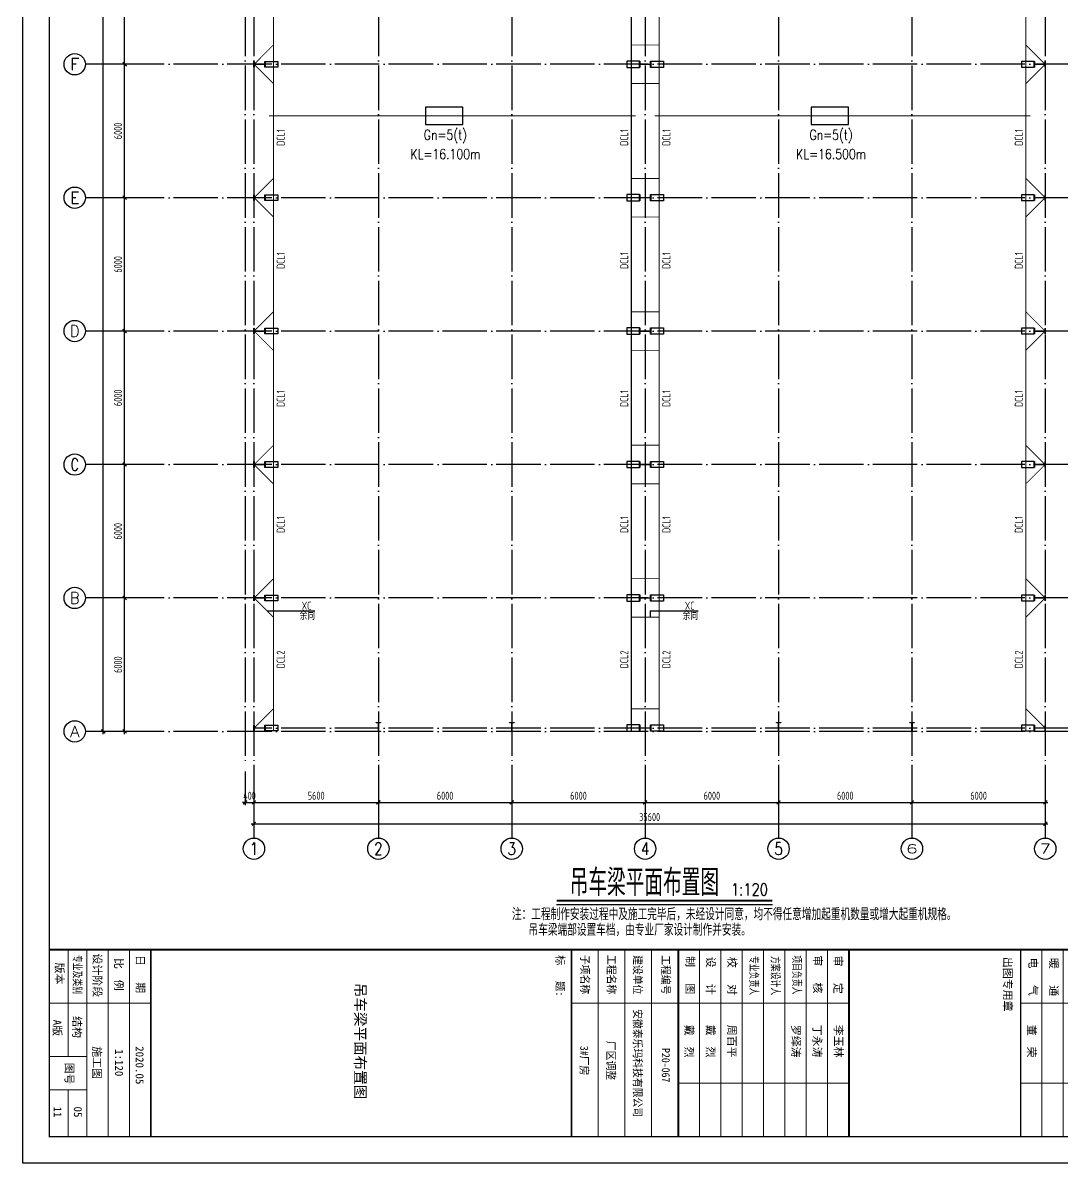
# Model space of a CAD drawing. Extents: x -1389621 to 57380, y -92505 to 283644.
# Drawn here: x -310133 to -263375, y 57648 to 108930 of the extents above; entities that cross this region are included whole.
import ezdxf
from ezdxf.enums import TextEntityAlignment as Align

# ---------------------------------------------------------------- set-up
doc = ezdxf.new("R2010")
doc.units = 0
doc.header["$LTSCALE"] = 100
doc.header["$MEASUREMENT"] = 0
for name, pattern in [('ACAD_ISO10W100', [18.5, 12, -3, 0.5, -3]), ('DOTE', [2.42, 2, -0.2, 0.02, -0.2]), ('SOLID', [0])]:
    doc.linetypes.add(name, pattern=pattern)
doc.layers.get('0').update_dxf_attribs({"linetype": 'CONTINUOUS'})
doc.layers.get('Defpoints').update_dxf_attribs({"linetype": 'CONTINUOUS'})
for name, color, linetype in [('10', 7, 'CONTINUOUS'), ('5图框', 7, 'CONTINUOUS'), ('AXIS', 3, 'CONTINUOUS'), ('AXIS_TEXT', 7, 'CONTINUOUS'), ('BORDER', 7, 'CONTINUOUS'), ('BZ_标准图框', 7, 'CONTINUOUS'), ('DIM', 3, 'CONTINUOUS'), ('DIM_SYMB', 3, 'CONTINUOUS'), ('DOTE', 1, 'DOTE'), ('TC', 151, 'CONTINUOUS'), ('TEXT', 7, 'CONTINUOUS'), ('柱子', 3, 'CONTINUOUS'), ('柱牛腿', 6, 'CONTINUOUS'), ('钢梁', 6, 'CONTINUOUS')]:
    doc.layers.add(name, color=color, linetype=linetype)
doc.layers.add('PUB_TEXT', color=7, linetype='CONTINUOUS', lineweight=15)
doc.layers.add('数字', color=3, linetype='CONTINUOUS', lineweight=20)
doc.styles.add('-宋体', font='SimSun.ttf')
doc.styles.add('_HZTXT', font='txt.shx', dxfattribs={"width": 0.7, "bigfont": 'HZTXT.shx'})
doc.styles.add('_TCH_AXIS', font='COMPLEX', dxfattribs={"bigfont": 'GBCBIG'})
doc.styles.add('COMPLEX', font='COMPLEX')
doc.styles.add('ht', font='simhei.ttf', dxfattribs={"width": 0.8})
doc.styles.add('hztxt', font='txt', dxfattribs={"width": 0.7, "height": 10, "bigfont": 'hztxt.shx'})
doc.styles.add('TSSD_Dimension', font='tssdeng.shx', dxfattribs={"width": 0.7, "bigfont": 'hztxt.shx'})
doc.styles.add('TSSD_REIN', font='Tssdeng.shx', dxfattribs={"width": 0.7, "bigfont": 'hztxt.shx'})
doc.dimstyles.new('TSSD_100_100', dxfattribs={"dimtxt": 300, "dimasz": 100, "dimexe": 100, "dimexo": 250, "dimgap": 100, "dimtad": 1, "dimdec": 0, "dimzin": 0, "dimdsep": 46, "dimtxsty": 'TSSD_Dimension', "dimblk": 'ARCHTICK', "dimblk1": 'ARCHTICK', "dimblk2": 'ARCHTICK', "dimcen": 0, "dimdle": 100, "dimclrt": 7, "dimadec": 0, "dimazin": 0, "dimtfac": 1, "dimtdec": 0, "dimtix": 1, "dimtmove": 2, "dimatfit": 3, "dimfxl": 0, "dimtolj": 1, "dimtzin": 0, "dimarcsym": 0})

# ---------------------------------------------------------------- blocks, each defined once
blk = doc.blocks.new('_ArchTick')
at = {"color": 0, "linetype": 'ByBlock'}
blk.add_lwpolyline([(-0.71, -0.71, 0.5, 0.5, 0), (0.71, 0.71, 0.5, 0.5, 0)], format="xyseb", dxfattribs=at)
blk = doc.blocks.new('*D394')
at = {"layer": 'Defpoints', "color": 0, "ltscale": 100}
for p in [(-305551, 83067), (-304057, 83067), (-304057, 77067)]:
    blk.add_point(p, dxfattribs=at)
at = {"layer": 'DIM', "color": 0, "lineweight": -2, "ltscale": 100}
for p, q in [((-305551, 76947), (-305551, 83187)), ((-304357, 83067), (-305671, 83067)), ((-304357, 77067), (-305671, 77067))]:
    blk.add_line(p, q, dxfattribs=at)
at = {"layer": 'DIM', "color": 0, "lineweight": -2, "ltscale": 100, "xscale": 120, "yscale": 120, "zscale": 120}
for p, rotation in [((-305551, 83067), 90), ((-305551, 77067), 270)]:
    blk.add_blockref('_ArchTick', p, dxfattribs=dict(at, rotation=rotation))
at = {"layer": 'DIM', "color": 7, "ltscale": 100, "insert": (-305851, 80067), "char_height": 360, "attachment_point": 5, "rotation": 90, "style": 'TSSD_Dimension'}
blk.add_mtext('\\A1;6000', dxfattribs=at)
blk = doc.blocks.new('*D395')
at = {"layer": 'Defpoints', "color": 0, "ltscale": 100}
for p in [(-305551, 89067), (-304057, 89067), (-304057, 83067)]:
    blk.add_point(p, dxfattribs=at)
at = {"layer": 'DIM', "color": 0, "lineweight": -2, "ltscale": 100}
for p, q in [((-304357, 89067), (-305671, 89067)), ((-305551, 82947), (-305551, 89187)), ((-304357, 83067), (-305671, 83067))]:
    blk.add_line(p, q, dxfattribs=at)
at = {"layer": 'DIM', "color": 0, "lineweight": -2, "ltscale": 100, "xscale": 120, "yscale": 120, "zscale": 120}
for p, rotation in [((-305551, 89067), 90), ((-305551, 83067), 270)]:
    blk.add_blockref('_ArchTick', p, dxfattribs=dict(at, rotation=rotation))
at = {"layer": 'DIM', "color": 7, "ltscale": 100, "insert": (-305851, 86067), "char_height": 360, "attachment_point": 5, "rotation": 90, "style": 'TSSD_Dimension'}
blk.add_mtext('\\A1;6000', dxfattribs=at)
blk = doc.blocks.new('*D396')
at = {"layer": 'Defpoints', "color": 0, "ltscale": 100}
for p in [(-305551, 95067), (-304057, 95067), (-304057, 89067)]:
    blk.add_point(p, dxfattribs=at)
at = {"layer": 'DIM', "color": 0, "lineweight": -2, "ltscale": 100}
for p, q in [((-304357, 95067), (-305671, 95067)), ((-305551, 88947), (-305551, 95187)), ((-304357, 89067), (-305671, 89067))]:
    blk.add_line(p, q, dxfattribs=at)
at = {"layer": 'DIM', "color": 0, "lineweight": -2, "ltscale": 100, "xscale": 120, "yscale": 120, "zscale": 120}
for p, rotation in [((-305551, 95067), 90), ((-305551, 89067), 270)]:
    blk.add_blockref('_ArchTick', p, dxfattribs=dict(at, rotation=rotation))
at = {"layer": 'DIM', "color": 7, "ltscale": 100, "insert": (-305851, 92067), "char_height": 360, "attachment_point": 5, "rotation": 90, "style": 'TSSD_Dimension'}
blk.add_mtext('\\A1;6000', dxfattribs=at)
blk = doc.blocks.new('*D397')
at = {"layer": 'Defpoints', "color": 0, "ltscale": 100}
for p in [(-305551, 101067), (-304057, 101067), (-304057, 95067)]:
    blk.add_point(p, dxfattribs=at)
at = {"layer": 'DIM', "color": 0, "lineweight": -2, "ltscale": 100}
for p, q in [((-304357, 101067), (-305671, 101067)), ((-305551, 94947), (-305551, 101187)), ((-304357, 95067), (-305671, 95067))]:
    blk.add_line(p, q, dxfattribs=at)
at = {"layer": 'DIM', "color": 0, "lineweight": -2, "ltscale": 100, "xscale": 120, "yscale": 120, "zscale": 120}
for p, rotation in [((-305551, 101067), 90), ((-305551, 95067), 270)]:
    blk.add_blockref('_ArchTick', p, dxfattribs=dict(at, rotation=rotation))
at = {"layer": 'DIM', "color": 7, "ltscale": 100, "insert": (-305851, 98067), "char_height": 360, "attachment_point": 5, "rotation": 90, "style": 'TSSD_Dimension'}
blk.add_mtext('\\A1;6000', dxfattribs=at)
blk = doc.blocks.new('*D398')
at = {"layer": 'Defpoints', "color": 0, "ltscale": 100}
for p in [(-305551, 107067), (-304057, 107067), (-304057, 101067)]:
    blk.add_point(p, dxfattribs=at)
at = {"layer": 'DIM', "color": 0, "lineweight": -2, "ltscale": 100}
for p, q in [((-305551, 100947), (-305551, 107187)), ((-304357, 107067), (-305671, 107067)), ((-304357, 101067), (-305671, 101067))]:
    blk.add_line(p, q, dxfattribs=at)
at = {"layer": 'DIM', "color": 0, "lineweight": -2, "ltscale": 100, "xscale": 120, "yscale": 120, "zscale": 120}
for p, rotation in [((-305551, 107067), 90), ((-305551, 101067), 270)]:
    blk.add_blockref('_ArchTick', p, dxfattribs=dict(at, rotation=rotation))
at = {"layer": 'DIM', "color": 7, "ltscale": 100, "insert": (-305851, 104067), "char_height": 360, "attachment_point": 5, "rotation": 90, "style": 'TSSD_Dimension'}
blk.add_mtext('\\A1;6000', dxfattribs=at)
blk = doc.blocks.new('*D399')
at = {"layer": 'Defpoints', "color": 0, "ltscale": 100}
for p in [(-305551, 113067), (-304057, 113067), (-304057, 107067)]:
    blk.add_point(p, dxfattribs=at)
at = {"layer": 'DIM', "color": 0, "lineweight": -2, "ltscale": 100}
for p, q in [((-304357, 113067), (-305671, 113067)), ((-305551, 106947), (-305551, 113187)), ((-304357, 107067), (-305671, 107067))]:
    blk.add_line(p, q, dxfattribs=at)
at = {"layer": 'DIM', "color": 0, "lineweight": -2, "ltscale": 100, "xscale": 120, "yscale": 120, "zscale": 120}
for p, rotation in [((-305551, 113067), 90), ((-305551, 107067), 270)]:
    blk.add_blockref('_ArchTick', p, dxfattribs=dict(at, rotation=rotation))
at = {"layer": 'DIM', "color": 7, "ltscale": 100, "insert": (-305851, 110067), "char_height": 360, "attachment_point": 5, "rotation": 90, "style": 'TSSD_Dimension'}
blk.add_mtext('\\A1;6000', dxfattribs=at)
blk = doc.blocks.new('*D406')
at = {"layer": 'Defpoints', "color": 0, "ltscale": 100}
for p in [(-306511, 149067), (-303817, 149067), (-303817, 77067)]:
    blk.add_point(p, dxfattribs=at)
at = {"layer": 'DIM', "color": 0, "lineweight": -2, "ltscale": 100}
for p, q in [((-304117, 149067), (-306631, 149067)), ((-306511, 76947), (-306511, 149187)), ((-304117, 77067), (-306631, 77067))]:
    blk.add_line(p, q, dxfattribs=at)
at = {"layer": 'DIM', "color": 0, "lineweight": -2, "ltscale": 100, "xscale": 120, "yscale": 120, "zscale": 120}
for p, rotation in [((-306511, 149067), 90), ((-306511, 77067), 270)]:
    blk.add_blockref('_ArchTick', p, dxfattribs=dict(at, rotation=rotation))
at = {"layer": 'DIM', "color": 7, "ltscale": 100, "insert": (-306811, 113067), "char_height": 360, "attachment_point": 5, "rotation": 90, "style": 'TSSD_Dimension'}
blk.add_mtext('\\A1;72000', dxfattribs=at)
blk = doc.blocks.new('*D420')
at = {"layer": 'Defpoints', "color": 0, "ltscale": 100}
for p in [(-300135, 75567), (-299735, 75567), (-299735, 73873)]:
    blk.add_point(p, dxfattribs=at)
at = {"layer": 'DIM', "color": 0, "lineweight": -2, "ltscale": 100}
for p, q in [((-300135, 75267), (-300135, 73753)), ((-299735, 75267), (-299735, 73753)), ((-300135, 73873), (-300255, 73873)), ((-300135, 73873), (-299735, 73873)), ((-299735, 73873), (-299615, 73873))]:
    blk.add_line(p, q, dxfattribs=at)
at = {"layer": 'DIM', "color": 0, "lineweight": -2, "ltscale": 100, "xscale": 120, "yscale": 120, "zscale": 120}
blk.add_blockref('_ArchTick', (-300135, 73873), dxfattribs=at)
at = {"layer": 'DIM', "color": 0, "lineweight": -2, "ltscale": 100, "xscale": 120, "yscale": 120, "zscale": 120, "rotation": 180}
blk.add_blockref('_ArchTick', (-299735, 73873), dxfattribs=at)
at = {"layer": 'DIM', "color": 7, "ltscale": 100, "insert": (-299935, 74173), "char_height": 360, "attachment_point": 5, "style": 'TSSD_Dimension'}
blk.add_mtext('\\A1;400', dxfattribs=at)
blk = doc.blocks.new('*D421')
at = {"layer": 'Defpoints', "color": 0, "ltscale": 100}
for p in [(-299735, 75567), (-294135, 75567), (-294135, 73873)]:
    blk.add_point(p, dxfattribs=at)
at = {"layer": 'DIM', "color": 0, "lineweight": -2, "ltscale": 100}
for p, q in [((-299735, 75267), (-299735, 73753)), ((-294135, 75267), (-294135, 73753)), ((-299855, 73873), (-294015, 73873))]:
    blk.add_line(p, q, dxfattribs=at)
at = {"layer": 'DIM', "color": 0, "lineweight": -2, "ltscale": 100, "xscale": 120, "yscale": 120, "zscale": 120, "rotation": 180}
blk.add_blockref('_ArchTick', (-299735, 73873), dxfattribs=at)
at = {"layer": 'DIM', "color": 0, "lineweight": -2, "ltscale": 100, "xscale": 120, "yscale": 120, "zscale": 120}
blk.add_blockref('_ArchTick', (-294135, 73873), dxfattribs=at)
at = {"layer": 'DIM', "color": 7, "ltscale": 100, "insert": (-296935, 74173), "char_height": 360, "attachment_point": 5, "style": 'TSSD_Dimension'}
blk.add_mtext('\\A1;5600', dxfattribs=at)
blk = doc.blocks.new('*D422')
at = {"layer": 'Defpoints', "color": 0, "ltscale": 100}
for p in [(-294135, 75567), (-288135, 75567), (-288135, 73873)]:
    blk.add_point(p, dxfattribs=at)
at = {"layer": 'DIM', "color": 0, "lineweight": -2, "ltscale": 100}
for p, q in [((-294135, 75267), (-294135, 73753)), ((-288135, 75267), (-288135, 73753)), ((-294255, 73873), (-288015, 73873))]:
    blk.add_line(p, q, dxfattribs=at)
at = {"layer": 'DIM', "color": 0, "lineweight": -2, "ltscale": 100, "xscale": 120, "yscale": 120, "zscale": 120, "rotation": 180}
blk.add_blockref('_ArchTick', (-294135, 73873), dxfattribs=at)
at = {"layer": 'DIM', "color": 0, "lineweight": -2, "ltscale": 100, "xscale": 120, "yscale": 120, "zscale": 120}
blk.add_blockref('_ArchTick', (-288135, 73873), dxfattribs=at)
at = {"layer": 'DIM', "color": 7, "ltscale": 100, "insert": (-291135, 74173), "char_height": 360, "attachment_point": 5, "style": 'TSSD_Dimension'}
blk.add_mtext('\\A1;6000', dxfattribs=at)
blk = doc.blocks.new('*D423')
at = {"layer": 'Defpoints', "color": 0, "ltscale": 100}
for p in [(-288135, 75567), (-282135, 75567), (-282135, 73873)]:
    blk.add_point(p, dxfattribs=at)
at = {"layer": 'DIM', "color": 0, "lineweight": -2, "ltscale": 100}
for p, q in [((-288135, 75267), (-288135, 73753)), ((-282135, 75267), (-282135, 73753)), ((-288255, 73873), (-282015, 73873))]:
    blk.add_line(p, q, dxfattribs=at)
at = {"layer": 'DIM', "color": 0, "lineweight": -2, "ltscale": 100, "xscale": 120, "yscale": 120, "zscale": 120, "rotation": 180}
blk.add_blockref('_ArchTick', (-288135, 73873), dxfattribs=at)
at = {"layer": 'DIM', "color": 0, "lineweight": -2, "ltscale": 100, "xscale": 120, "yscale": 120, "zscale": 120}
blk.add_blockref('_ArchTick', (-282135, 73873), dxfattribs=at)
at = {"layer": 'DIM', "color": 7, "ltscale": 100, "insert": (-285135, 74173), "char_height": 360, "attachment_point": 5, "style": 'TSSD_Dimension'}
blk.add_mtext('\\A1;6000', dxfattribs=at)
blk = doc.blocks.new('*D424')
at = {"layer": 'Defpoints', "color": 0, "ltscale": 100}
for p in [(-282135, 75567), (-276135, 75567), (-276135, 73873)]:
    blk.add_point(p, dxfattribs=at)
at = {"layer": 'DIM', "color": 0, "lineweight": -2, "ltscale": 100}
for p, q in [((-282135, 75267), (-282135, 73753)), ((-276135, 75267), (-276135, 73753)), ((-282255, 73873), (-276015, 73873))]:
    blk.add_line(p, q, dxfattribs=at)
at = {"layer": 'DIM', "color": 0, "lineweight": -2, "ltscale": 100, "xscale": 120, "yscale": 120, "zscale": 120, "rotation": 180}
blk.add_blockref('_ArchTick', (-282135, 73873), dxfattribs=at)
at = {"layer": 'DIM', "color": 0, "lineweight": -2, "ltscale": 100, "xscale": 120, "yscale": 120, "zscale": 120}
blk.add_blockref('_ArchTick', (-276135, 73873), dxfattribs=at)
at = {"layer": 'DIM', "color": 7, "ltscale": 100, "insert": (-279135, 74173), "char_height": 360, "attachment_point": 5, "style": 'TSSD_Dimension'}
blk.add_mtext('\\A1;6000', dxfattribs=at)
blk = doc.blocks.new('*D425')
at = {"layer": 'Defpoints', "color": 0, "ltscale": 100}
for p in [(-276135, 75567), (-270135, 75567), (-270135, 73873)]:
    blk.add_point(p, dxfattribs=at)
at = {"layer": 'DIM', "color": 0, "lineweight": -2, "ltscale": 100}
for p, q in [((-276135, 75267), (-276135, 73753)), ((-270135, 75267), (-270135, 73753)), ((-276255, 73873), (-270015, 73873))]:
    blk.add_line(p, q, dxfattribs=at)
at = {"layer": 'DIM', "color": 0, "lineweight": -2, "ltscale": 100, "xscale": 120, "yscale": 120, "zscale": 120, "rotation": 180}
blk.add_blockref('_ArchTick', (-276135, 73873), dxfattribs=at)
at = {"layer": 'DIM', "color": 0, "lineweight": -2, "ltscale": 100, "xscale": 120, "yscale": 120, "zscale": 120}
blk.add_blockref('_ArchTick', (-270135, 73873), dxfattribs=at)
at = {"layer": 'DIM', "color": 7, "ltscale": 100, "insert": (-273135, 74173), "char_height": 360, "attachment_point": 5, "style": 'TSSD_Dimension'}
blk.add_mtext('\\A1;6000', dxfattribs=at)
blk = doc.blocks.new('*D426')
at = {"layer": 'Defpoints', "color": 0, "ltscale": 100}
for p in [(-270135, 75567), (-264135, 75567), (-264135, 73873)]:
    blk.add_point(p, dxfattribs=at)
at = {"layer": 'DIM', "color": 0, "lineweight": -2, "ltscale": 100}
for p, q in [((-270135, 75267), (-270135, 73753)), ((-264135, 75267), (-264135, 73753)), ((-270255, 73873), (-264015, 73873))]:
    blk.add_line(p, q, dxfattribs=at)
at = {"layer": 'DIM', "color": 0, "lineweight": -2, "ltscale": 100, "xscale": 120, "yscale": 120, "zscale": 120, "rotation": 180}
blk.add_blockref('_ArchTick', (-270135, 73873), dxfattribs=at)
at = {"layer": 'DIM', "color": 0, "lineweight": -2, "ltscale": 100, "xscale": 120, "yscale": 120, "zscale": 120}
blk.add_blockref('_ArchTick', (-264135, 73873), dxfattribs=at)
at = {"layer": 'DIM', "color": 7, "ltscale": 100, "insert": (-267135, 74173), "char_height": 360, "attachment_point": 5, "style": 'TSSD_Dimension'}
blk.add_mtext('\\A1;6000', dxfattribs=at)
blk = doc.blocks.new('*D427')
at = {"layer": 'Defpoints', "color": 0, "ltscale": 100}
for p in [(-299735, 75807), (-264135, 75807), (-264135, 72913)]:
    blk.add_point(p, dxfattribs=at)
at = {"layer": 'DIM', "color": 0, "lineweight": -2, "ltscale": 100}
for p, q in [((-299735, 75507), (-299735, 72793)), ((-264135, 75507), (-264135, 72793)), ((-299855, 72913), (-264015, 72913))]:
    blk.add_line(p, q, dxfattribs=at)
at = {"layer": 'DIM', "color": 0, "lineweight": -2, "ltscale": 100, "xscale": 120, "yscale": 120, "zscale": 120, "rotation": 180}
blk.add_blockref('_ArchTick', (-299735, 72913), dxfattribs=at)
at = {"layer": 'DIM', "color": 0, "lineweight": -2, "ltscale": 100, "xscale": 120, "yscale": 120, "zscale": 120}
blk.add_blockref('_ArchTick', (-264135, 72913), dxfattribs=at)
at = {"layer": 'DIM', "color": 7, "ltscale": 100, "insert": (-281935, 73213), "char_height": 360, "attachment_point": 5, "style": 'TSSD_Dimension'}
blk.add_mtext('\\A1;35600', dxfattribs=at)
blk = doc.blocks.new('_AXISO')
blk.add_circle((0, 0), 0.5)
at = {"layer": 'AXIS_TEXT', "style": 'COMPLEX', "width": 1.041667}
blk.add_attdef('A', text='', height=0.56, dxfattribs=at).set_placement((-0.25, -0.28), (0.25, -0.28), align=Align.FIT)
blk = doc.blocks.new('A$C064F2E3D')
h = blk.add_hatch(color=1)
h.paths.add_polyline_path([(5094, 55182), (1943, 55182), (1943, 54256), (2967, 53665), (2967, 52338), (2250, 52338), (1943, 52338), (1943, 52030), (3274, 52030), (3274, 53842), (2250, 54433), (2250, 54874), (4787, 54874), (4787, 54721), (3763, 54130), (3763, 52030), (5094, 52030), (5094, 52338), (4787, 52338), (4275, 52338), (4275, 53834), (5094, 54307)])
h.paths.add_polyline_path([(4787, 54484), (3968, 54011), (3968, 52338), (3865, 52338), (3865, 54070), (4787, 54603)], flags=16)
h = blk.add_hatch(color=1)
h.paths.add_polyline_path([(5094, 54130), (4787, 53952), (4787, 53720), (5094, 53720)])
h.paths.add_polyline_path([(4787, 53566), (4787, 53310), (5094, 53310), (5094, 53566)])
h.paths.add_polyline_path([(4787, 53157), (4787, 52901), (5094, 52901), (5094, 53157)])
h.paths.add_polyline_path([(5094, 52491), (5094, 52747), (4787, 52747), (4787, 52491)])
h.paths.add_polyline_path([(2762, 53546), (2455, 53724), (2455, 52542), (2762, 52542)])
h.paths.add_polyline_path([(1943, 54078), (1943, 53720), (2250, 53720), (2250, 53901)])
h.paths.add_polyline_path([(1943, 53566), (1943, 53310), (2250, 53310), (2250, 53566)])
h.paths.add_polyline_path([(2250, 52901), (2250, 53157), (1943, 53157), (1943, 52901)])
h.paths.add_polyline_path([(2250, 52747), (1943, 52747), (1943, 52491), (2250, 52491)])
for points in [[(4275, 52338), (4275, 53834), (5094, 54307), (5094, 55182), (1943, 55182), (1943, 54256), (2967, 53665), (2967, 52338), (2250, 52338)], [(1943, 52338), (1943, 52030), (3274, 52030), (3274, 53842), (2250, 54433), (2250, 54874), (4787, 54874), (4787, 54721), (3763, 54130), (3763, 52030), (5094, 52030), (5094, 52338)], [(4787, 54603), (3865, 54070), (3865, 52338)], [(4787, 54484), (3968, 54011), (3968, 52338)], [(5094, 54307), (4524, 53978)], [(4787, 54603), (4787, 54484)], [(1943, 54078), (2250, 53901)], [(1943, 54078), (1943, 53720), (2250, 53720), (2250, 53901)], [(5094, 54130), (4787, 53952)], [(4787, 53952), (4787, 53720), (5094, 53720), (5094, 54130)], [(1943, 52338), (2250, 52338)], [(3968, 52338), (3865, 52338)], [(4787, 52338), (4275, 52338)], [(4787, 52338), (5094, 52338)]]:
    blk.add_lwpolyline(points)
for points in [[(1943, 53566), (1943, 53310), (2250, 53310), (2250, 53566)], [(2762, 53546), (2455, 53724), (2455, 52542), (2762, 52542)], [(4787, 53566), (4787, 53310), (5094, 53310), (5094, 53566)], [(1943, 53157), (1943, 52901), (2250, 52901), (2250, 53157)], [(4787, 53157), (4787, 52901), (5094, 52901), (5094, 53157)], [(1943, 52747), (1943, 52491), (2250, 52491), (2250, 52747)], [(4787, 52747), (4787, 52491), (5094, 52491), (5094, 52747)]]:
    blk.add_lwpolyline(points, close=True)
at = {"layer": 'BZ_标准图框'}
for points, const_width in [([(35, 0), (35, 57400)], 70), ([(35, 47700), (7035, 47700)], 70), ([(35, 41203), (7035, 41203)], 70), ([(2035, 41203), (2035, 36403)], 35), ([(5035, 41203), (5035, 36403)], 35), ([(7035, 40403), (35, 40403)], 35), ([(7035, 39603), (35, 39603)], 35), ([(7035, 38803), (35, 38803)], 35), ([(7035, 38003), (35, 38003)], 35), ([(7035, 37203), (35, 37203)], 35), ([(7035, 36403), (35, 36403)], 50), ([(35, 29971), (7035, 29971)], 70), ([(2035, 19571), (2035, 29971)], 35), ([(5035, 23570), (5035, 29971)], 35), ([(35, 29171), (7035, 29171)], 35), ([(35, 28371), (7035, 28371)], 35), ([(35, 27571), (7035, 27571)], 35), ([(35, 26771), (7035, 26771)], 35), ([(35, 25971), (7035, 25971)], 35), ([(35, 25171), (7035, 25171)], 35), ([(35, 24371), (7035, 24371)], 35), ([(35, 24371), (7035, 24371)], 35), ([(35, 23571), (7035, 23571)], 70), ([(35, 22571), (7035, 22571)], 35), ([(35, 21571), (7035, 21571)], 35), ([(35, 20571), (7035, 20571)], 35), ([(35, 19571), (7035, 19571)], 70), ([(35, 3800), (7035, 3800)], 70), ([(2035, 1400), (2035, 3800)], 35), ([(35, 3000), (7035, 3000)], 35), ([(35, 2200), (7035, 2200)], 35), ([(35, 1400), (7035, 1400)], 35), ([(35, 1400), (7035, 1400)], 35), ([(2035, 0), (2035, 1400)], 35), ([(4035, 0), (4035, 1400)], 35), ([(5285, 0), (5285, 1400)], 35), ([(35, 700), (4035, 700)], 35), ([(5285, 700), (7035, 700)], 35)]:
    blk.add_lwpolyline(points, dxfattribs=dict(at, const_width=const_width))
at = {"layer": 'BZ_标准图框', "style": 'ht', "width": 0.5}
blk.add_text('宣城市建筑设计院有限公司', height=700, dxfattribs=at).set_placement((3565, 50232), align=Align.CENTER)
at = {"layer": 'BZ_标准图框', "style": 'ht'}
for s, height, width, p in [('工程设计证书编号（甲级）：A134023074', 400, 0.6, (391, 48985)), ('会签', 300, 0.85, (329, 40707)), ('专业', 300, 0.85, (1072, 40699)), ('给 排 水', 300, 0.85, (324, 38317)), ('项目负责人', 300, 0.7, (244, 27871)), ('方案设计人', 300, 0.7, (271, 27069)), ('专业负责人', 300, 0.7, (270, 26262)), ('工程编号', 300, 0.9, (244, 22956)), ('P20-067', 300, 0.9, (3721, 22956)), ('建设单位', 300, 0.9, (236, 21902)), ('安徽泰乐玛科技有限公司', 300, 0.9, (2261, 21899)), ('工程名称', 300, 0.9, (229, 20916)), ('厂区调整', 300, 0.9, (3451, 20899)), ('子项名称', 300, 0.9, (229, 19925)), ('3#厂房', 300, 0.9, (3638, 19899)), ('标   题:', 300, 0.95, (237, 18995)), ('专业及类别', 300, 0.7, (228, 898))]:
    blk.add_text(s, height=height, dxfattribs=dict(at, width=width)).set_placement(p)
for s, p in [('注册师印章', (340, 47111)), ('会签', (2598, 40669)), ('(正楷)', (3518, 40660)), ('建   筑', (329, 39919)), ('胡良东', (2850, 39861)), ('结   构', (334, 39134)), ('戴  烈', (2850, 39061)), ('张  涛', (2850, 38261)), ('暖   通', (343, 37501)), ('电   气', (333, 36726)), ('董  荣', (2850, 36661)), ('出图专用章', (306, 35771)), ('审   定', (256, 29413)), ('李玉林', (2850, 29429)), ('审   核', (243, 28647)), ('丁永涛', (2850, 28629)), ('罗绎涛', (2850, 27829)), ('校   对', (302, 25439)), ('周百平', (2850, 25429)), ('设   计', (297, 24637)), ('戴  烈', (2850, 24629)), ('制   图', (274, 23868)), ('戴  烈', (2850, 23829)), ('日   期', (233, 3257)), ('2020.05', (3652, 3232)), ('比  例', (345, 2447)), ('设计阶段', (176, 1644)), ('施工图', (3653, 1628)), ('结构', (2524, 883)), ('图号', (4266, 595)), ('版本 ', (518, 224)), ('A版', (2659, 143)), ('11', (5912, 158))]:
    blk.add_text(s, height=300, dxfattribs=at).set_placement(p)

msp = doc.modelspace()

# ---------------------------------------------------------------- linework, layer by layer
at = {"layer": '10', "ltscale": 100}
for p, q in [((-299143.402, 82483.074), (-296992, 82483.074)), ((-281909.402, 82483.074), (-279758, 82483.074)), ((-281909.402, 82483.074), (-281909.402, 82199.574))]:
    msp.add_line(p, q, dxfattribs=at)
at = {"layer": 'AXIS'}
for p, q in [((-304056.899, 107066.574), (-307314.645, 107066.574)), ((-304056.899, 101066.574), (-307314.645, 101066.574)), ((-304056.899, 95066.574), (-307314.645, 95066.574)), ((-304056.899, 89066.574), (-307314.645, 89066.574)), ((-304056.899, 83066.574), (-307314.645, 83066.574)), ((-304056.899, 77066.574), (-307314.645, 77066.574)), ((-299734.902, 75566.574), (-299734.902, 72269.225)), ((-294134.902, 75566.574), (-294134.902, 72269.225)), ((-288134.902, 75566.574), (-288134.902, 72269.225)), ((-282134.902, 75566.574), (-282134.902, 72269.225)), ((-276134.902, 75566.574), (-276134.902, 72269.225)), ((-270134.902, 75566.574), (-270134.902, 72269.225)), ((-264134.902, 75566.574), (-264134.902, 72269.225))]:
    msp.add_line(p, q, dxfattribs=at)
at = {"layer": 'BORDER'}
msp.add_lwpolyline([(-310132.734, 57648.326), (-310132.734, 158568.326), (-238852.734, 158568.326), (-238852.734, 57648.326)], close=True, dxfattribs=at)
at = {"layer": 'BORDER', "const_width": 60}
msp.add_lwpolyline([(-308932.734, 58848.326), (-308932.734, 155568.326), (-240052.734, 155568.326), (-240052.734, 58848.326)], close=True, dxfattribs=at)
at = {"layer": 'DIM_SYMB', "const_width": 84}
msp.add_lwpolyline([(-286117.349, 69455.028), (-276409.362, 69455.028)], dxfattribs=at)
at = {"layer": 'DIM_SYMB'}
msp.add_lwpolyline([(-286117.349, 69287.028), (-276409.362, 69287.028)], dxfattribs=at)
at = {"layer": 'DOTE', "linetype": 'DOTE', "ltscale": 10}
for p, q in [((-300134.902, 150566.574), (-300134.902, 75566.574)), ((-299734.902, 150566.574), (-299734.902, 75566.574)), ((-294134.902, 150566.574), (-294134.902, 75566.574)), ((-288134.902, 150566.574), (-288134.902, 75566.574)), ((-282134.902, 150566.574), (-282134.902, 75566.574)), ((-276134.902, 150566.574), (-276134.902, 75566.574)), ((-270134.902, 150566.574), (-270134.902, 75566.574)), ((-264134.902, 150566.574), (-264134.902, 75566.574)), ((-262634.902, 107066.574), (-304056.899, 107066.574)), ((-262634.902, 101066.574), (-304056.899, 101066.574)), ((-262634.902, 95066.574), (-304056.899, 95066.574)), ((-262634.902, 89066.574), (-304056.899, 89066.574)), ((-262634.902, 83066.574), (-304056.899, 83066.574)), ((-262634.902, 77066.574), (-304056.899, 77066.574)), ((-262634.902, 77216.574), (-299734.902, 77216.574))]:
    msp.add_line(p, q, dxfattribs=at)
at = {"layer": 'PUB_TEXT', "linetype": 'ACAD_ISO10W100', "const_width": 50}
for points in [[(-298859.902, 77086.574), (-298859.902, 149046.574)], [(-282759.902, 77076.574), (-282759.902, 149056.574)], [(-281509.902, 77076.574), (-281509.902, 149056.574)], [(-265009.902, 77096.574), (-265009.902, 149056.574)], [(-282559.902, 104750.795), (-299059.902, 104750.795)], [(-264809.902, 104750.795), (-281709.902, 104750.795)]]:
    msp.add_lwpolyline(points, dxfattribs=at)
at = {"layer": 'TEXT'}
for points in [[(-290334.177, 104357.54), (-290334.177, 105144.051), (-292020.902, 105144.051), (-292020.902, 104357.54)], [(-272984.177, 104357.54), (-272984.177, 105144.051), (-274670.902, 105144.051), (-274670.902, 104357.54)]]:
    msp.add_lwpolyline(points, close=True, dxfattribs=at)
at = {"layer": '柱子', "ltscale": 100}
for points in [[(-299722.902, 107062.574), (-299722.902, 106936.574), (-299734.902, 106936.574), (-299734.902, 107196.574), (-299722.902, 107196.574), (-299722.902, 107070.574), (-299246.902, 107070.574), (-299246.902, 107196.574), (-299234.902, 107196.574), (-299234.902, 106936.574), (-299246.902, 106936.574), (-299246.902, 107062.574)], [(-282372.902, 107062.574), (-282372.902, 106926.574), (-282384.902, 106926.574), (-282384.902, 107206.574), (-282372.902, 107206.574), (-282372.902, 107070.574), (-281896.902, 107070.574), (-281896.902, 107206.574), (-281884.902, 107206.574), (-281884.902, 106926.574), (-281896.902, 106926.574), (-281896.902, 107062.574)], [(-282372.902, 107062.574), (-282372.902, 106926.574), (-282384.902, 106926.574), (-282384.902, 107206.574), (-282372.902, 107206.574), (-282372.902, 107070.574), (-281896.902, 107070.574), (-281896.902, 107206.574), (-281884.902, 107206.574), (-281884.902, 106926.574), (-281896.902, 106926.574), (-281896.902, 107062.574)], [(-264622.902, 107062.574), (-264622.902, 106936.574), (-264634.902, 106936.574), (-264634.902, 107196.574), (-264622.902, 107196.574), (-264622.902, 107070.574), (-264146.902, 107070.574), (-264146.902, 107196.574), (-264134.902, 107196.574), (-264134.902, 106936.574), (-264146.902, 106936.574), (-264146.902, 107062.574)], [(-299722.902, 101062.574), (-299722.902, 100936.574), (-299734.902, 100936.574), (-299734.902, 101196.574), (-299722.902, 101196.574), (-299722.902, 101070.574), (-299246.902, 101070.574), (-299246.902, 101196.574), (-299234.902, 101196.574), (-299234.902, 100936.574), (-299246.902, 100936.574), (-299246.902, 101062.574)], [(-282372.902, 101062.574), (-282372.902, 100926.574), (-282384.902, 100926.574), (-282384.902, 101206.574), (-282372.902, 101206.574), (-282372.902, 101070.574), (-281896.902, 101070.574), (-281896.902, 101206.574), (-281884.902, 101206.574), (-281884.902, 100926.574), (-281896.902, 100926.574), (-281896.902, 101062.574)], [(-282372.902, 101062.574), (-282372.902, 100926.574), (-282384.902, 100926.574), (-282384.902, 101206.574), (-282372.902, 101206.574), (-282372.902, 101070.574), (-281896.902, 101070.574), (-281896.902, 101206.574), (-281884.902, 101206.574), (-281884.902, 100926.574), (-281896.902, 100926.574), (-281896.902, 101062.574)], [(-264622.902, 101062.574), (-264622.902, 100936.574), (-264634.902, 100936.574), (-264634.902, 101196.574), (-264622.902, 101196.574), (-264622.902, 101070.574), (-264146.902, 101070.574), (-264146.902, 101196.574), (-264134.902, 101196.574), (-264134.902, 100936.574), (-264146.902, 100936.574), (-264146.902, 101062.574)], [(-299722.902, 95062.574), (-299722.902, 94936.574), (-299734.902, 94936.574), (-299734.902, 95196.574), (-299722.902, 95196.574), (-299722.902, 95070.574), (-299246.902, 95070.574), (-299246.902, 95196.574), (-299234.902, 95196.574), (-299234.902, 94936.574), (-299246.902, 94936.574), (-299246.902, 95062.574)], [(-282372.902, 95062.574), (-282372.902, 94926.574), (-282384.902, 94926.574), (-282384.902, 95206.574), (-282372.902, 95206.574), (-282372.902, 95070.574), (-281896.902, 95070.574), (-281896.902, 95206.574), (-281884.902, 95206.574), (-281884.902, 94926.574), (-281896.902, 94926.574), (-281896.902, 95062.574)], [(-282372.902, 95062.574), (-282372.902, 94926.574), (-282384.902, 94926.574), (-282384.902, 95206.574), (-282372.902, 95206.574), (-282372.902, 95070.574), (-281896.902, 95070.574), (-281896.902, 95206.574), (-281884.902, 95206.574), (-281884.902, 94926.574), (-281896.902, 94926.574), (-281896.902, 95062.574)], [(-264622.902, 95062.574), (-264622.902, 94936.574), (-264634.902, 94936.574), (-264634.902, 95196.574), (-264622.902, 95196.574), (-264622.902, 95070.574), (-264146.902, 95070.574), (-264146.902, 95196.574), (-264134.902, 95196.574), (-264134.902, 94936.574), (-264146.902, 94936.574), (-264146.902, 95062.574)], [(-299722.902, 89062.574), (-299722.902, 88936.574), (-299734.902, 88936.574), (-299734.902, 89196.574), (-299722.902, 89196.574), (-299722.902, 89070.574), (-299246.902, 89070.574), (-299246.902, 89196.574), (-299234.902, 89196.574), (-299234.902, 88936.574), (-299246.902, 88936.574), (-299246.902, 89062.574)], [(-282372.902, 89062.574), (-282372.902, 88926.574), (-282384.902, 88926.574), (-282384.902, 89206.574), (-282372.902, 89206.574), (-282372.902, 89070.574), (-281896.902, 89070.574), (-281896.902, 89206.574), (-281884.902, 89206.574), (-281884.902, 88926.574), (-281896.902, 88926.574), (-281896.902, 89062.574)], [(-282372.902, 89062.574), (-282372.902, 88926.574), (-282384.902, 88926.574), (-282384.902, 89206.574), (-282372.902, 89206.574), (-282372.902, 89070.574), (-281896.902, 89070.574), (-281896.902, 89206.574), (-281884.902, 89206.574), (-281884.902, 88926.574), (-281896.902, 88926.574), (-281896.902, 89062.574)], [(-264622.902, 89062.574), (-264622.902, 88936.574), (-264634.902, 88936.574), (-264634.902, 89196.574), (-264622.902, 89196.574), (-264622.902, 89070.574), (-264146.902, 89070.574), (-264146.902, 89196.574), (-264134.902, 89196.574), (-264134.902, 88936.574), (-264146.902, 88936.574), (-264146.902, 89062.574)], [(-299722.902, 83062.574), (-299722.902, 82936.574), (-299734.902, 82936.574), (-299734.902, 83196.574), (-299722.902, 83196.574), (-299722.902, 83070.574), (-299246.902, 83070.574), (-299246.902, 83196.574), (-299234.902, 83196.574), (-299234.902, 82936.574), (-299246.902, 82936.574), (-299246.902, 83062.574)], [(-282372.902, 83062.574), (-282372.902, 82926.574), (-282384.902, 82926.574), (-282384.902, 83206.574), (-282372.902, 83206.574), (-282372.902, 83070.574), (-281896.902, 83070.574), (-281896.902, 83206.574), (-281884.902, 83206.574), (-281884.902, 82926.574), (-281896.902, 82926.574), (-281896.902, 83062.574)], [(-264622.902, 83062.574), (-264622.902, 82936.574), (-264634.902, 82936.574), (-264634.902, 83196.574), (-264622.902, 83196.574), (-264622.902, 83070.574), (-264146.902, 83070.574), (-264146.902, 83196.574), (-264134.902, 83196.574), (-264134.902, 82936.574), (-264146.902, 82936.574), (-264146.902, 83062.574)], [(-294130.902, 77078.574), (-294034.902, 77078.574), (-294034.902, 77066.574), (-294234.902, 77066.574), (-294234.902, 77078.574), (-294138.902, 77078.574), (-294138.902, 77454.574), (-294234.902, 77454.574), (-294234.902, 77466.574), (-294034.902, 77466.574), (-294034.902, 77454.574), (-294130.902, 77454.574)], [(-288130.902, 77078.574), (-288034.902, 77078.574), (-288034.902, 77066.574), (-288234.902, 77066.574), (-288234.902, 77078.574), (-288138.902, 77078.574), (-288138.902, 77454.574), (-288234.902, 77454.574), (-288234.902, 77466.574), (-288034.902, 77466.574), (-288034.902, 77454.574), (-288130.902, 77454.574)], [(-276130.902, 77078.574), (-276034.902, 77078.574), (-276034.902, 77066.574), (-276234.902, 77066.574), (-276234.902, 77078.574), (-276138.902, 77078.574), (-276138.902, 77454.574), (-276234.902, 77454.574), (-276234.902, 77466.574), (-276034.902, 77466.574), (-276034.902, 77454.574), (-276130.902, 77454.574)], [(-270130.902, 77078.574), (-270034.902, 77078.574), (-270034.902, 77066.574), (-270234.902, 77066.574), (-270234.902, 77078.574), (-270138.902, 77078.574), (-270138.902, 77454.574), (-270234.902, 77454.574), (-270234.902, 77466.574), (-270034.902, 77466.574), (-270034.902, 77454.574), (-270130.902, 77454.574)], [(-299722.902, 77212.574), (-299722.902, 77086.574), (-299734.902, 77086.574), (-299734.902, 77346.574), (-299722.902, 77346.574), (-299722.902, 77220.574), (-299246.902, 77220.574), (-299246.902, 77346.574), (-299234.902, 77346.574), (-299234.902, 77086.574), (-299246.902, 77086.574), (-299246.902, 77212.574)], [(-282372.902, 77212.574), (-282372.902, 77076.574), (-282384.902, 77076.574), (-282384.902, 77356.574), (-282372.902, 77356.574), (-282372.902, 77220.574), (-281896.902, 77220.574), (-281896.902, 77356.574), (-281884.902, 77356.574), (-281884.902, 77076.574), (-281896.902, 77076.574), (-281896.902, 77212.574)], [(-264622.902, 77212.574), (-264622.902, 77086.574), (-264634.902, 77086.574), (-264634.902, 77346.574), (-264622.902, 77346.574), (-264622.902, 77220.574), (-264146.902, 77220.574), (-264146.902, 77346.574), (-264134.902, 77346.574), (-264134.902, 77086.574), (-264146.902, 77086.574), (-264146.902, 77212.574)]]:
    msp.add_lwpolyline(points, close=True, dxfattribs=at)
at = {"layer": '柱牛腿', "ltscale": 100}
for points in [[(-299234.902, 107196.574), (-298659.902, 107196.574), (-298659.902, 106936.574), (-299234.902, 106936.574)], [(-282384.902, 107206.574), (-282959.902, 107206.574), (-282959.902, 106926.574), (-282384.902, 106926.574)], [(-282384.902, 107206.574), (-282959.902, 107206.574), (-282959.902, 106926.574), (-282384.902, 106926.574)], [(-281884.902, 107206.574), (-281309.902, 107206.574), (-281309.902, 106926.574), (-281884.902, 106926.574)], [(-281884.902, 107206.574), (-281309.902, 107206.574), (-281309.902, 106926.574), (-281884.902, 106926.574)], [(-264634.902, 107196.574), (-265209.902, 107196.574), (-265209.902, 106936.574), (-264634.902, 106936.574)], [(-299234.902, 101196.574), (-298659.902, 101196.574), (-298659.902, 100936.574), (-299234.902, 100936.574)], [(-282384.902, 101206.574), (-282959.902, 101206.574), (-282959.902, 100926.574), (-282384.902, 100926.574)], [(-282384.902, 101206.574), (-282959.902, 101206.574), (-282959.902, 100926.574), (-282384.902, 100926.574)], [(-281884.902, 101206.574), (-281309.902, 101206.574), (-281309.902, 100926.574), (-281884.902, 100926.574)], [(-281884.902, 101206.574), (-281309.902, 101206.574), (-281309.902, 100926.574), (-281884.902, 100926.574)], [(-264634.902, 101196.574), (-265209.902, 101196.574), (-265209.902, 100936.574), (-264634.902, 100936.574)], [(-299234.902, 95196.574), (-298659.902, 95196.574), (-298659.902, 94936.574), (-299234.902, 94936.574)], [(-282384.902, 95206.574), (-282959.902, 95206.574), (-282959.902, 94926.574), (-282384.902, 94926.574)], [(-282384.902, 95206.574), (-282959.902, 95206.574), (-282959.902, 94926.574), (-282384.902, 94926.574)], [(-281884.902, 95206.574), (-281309.902, 95206.574), (-281309.902, 94926.574), (-281884.902, 94926.574)], [(-281884.902, 95206.574), (-281309.902, 95206.574), (-281309.902, 94926.574), (-281884.902, 94926.574)], [(-264634.902, 95196.574), (-265209.902, 95196.574), (-265209.902, 94936.574), (-264634.902, 94936.574)], [(-299234.902, 89196.574), (-298659.902, 89196.574), (-298659.902, 88936.574), (-299234.902, 88936.574)], [(-282384.902, 89206.574), (-282959.902, 89206.574), (-282959.902, 88926.574), (-282384.902, 88926.574)], [(-282384.902, 89206.574), (-282959.902, 89206.574), (-282959.902, 88926.574), (-282384.902, 88926.574)], [(-281884.902, 89206.574), (-281309.902, 89206.574), (-281309.902, 88926.574), (-281884.902, 88926.574)], [(-281884.902, 89206.574), (-281309.902, 89206.574), (-281309.902, 88926.574), (-281884.902, 88926.574)], [(-264634.902, 89196.574), (-265209.902, 89196.574), (-265209.902, 88936.574), (-264634.902, 88936.574)], [(-299234.902, 83196.574), (-298659.902, 83196.574), (-298659.902, 82936.574), (-299234.902, 82936.574)], [(-282384.902, 83206.574), (-282959.902, 83206.574), (-282959.902, 82926.574), (-282384.902, 82926.574)], [(-281884.902, 83206.574), (-281309.902, 83206.574), (-281309.902, 82926.574), (-281884.902, 82926.574)], [(-264634.902, 83196.574), (-265209.902, 83196.574), (-265209.902, 82936.574), (-264634.902, 82936.574)], [(-299234.902, 77346.574), (-298659.902, 77346.574), (-298659.902, 77086.574), (-299234.902, 77086.574)], [(-282384.902, 77356.574), (-282959.902, 77356.574), (-282959.902, 77076.574), (-282384.902, 77076.574)], [(-281884.902, 77356.574), (-281309.902, 77356.574), (-281309.902, 77076.574), (-281884.902, 77076.574)], [(-264634.902, 77346.574), (-265209.902, 77346.574), (-265209.902, 77086.574), (-264634.902, 77086.574)]]:
    msp.add_lwpolyline(points, dxfattribs=at)
at = {"layer": '钢梁', "const_width": 40}
for points in [[(-299722.902, 107070.574), (-298859.902, 107933.574)], [(-281509.902, 107933.574), (-282759.902, 107933.574)], [(-264146.902, 107070.574), (-265009.902, 107933.574)], [(-299722.902, 107062.574), (-298859.902, 106199.574)], [(-264146.902, 107062.574), (-265009.902, 106199.574)], [(-281509.902, 106199.574), (-282759.902, 106199.574)], [(-299722.902, 101070.574), (-298859.902, 101933.574)], [(-281509.902, 101933.574), (-282759.902, 101933.574)], [(-264146.902, 101070.574), (-265009.902, 101933.574)], [(-299722.902, 101062.574), (-298859.902, 100199.574)], [(-264146.902, 101062.574), (-265009.902, 100199.574)], [(-281509.902, 100199.574), (-282759.902, 100199.574)], [(-299722.902, 95070.574), (-298859.902, 95933.574)], [(-281509.902, 95933.574), (-282759.902, 95933.574)], [(-264146.902, 95070.574), (-265009.902, 95933.574)], [(-299722.902, 95062.574), (-298859.902, 94199.574)], [(-264146.902, 95062.574), (-265009.902, 94199.574)], [(-281509.902, 94199.574), (-282759.902, 94199.574)], [(-299722.902, 89070.574), (-298859.902, 89933.574)], [(-281509.902, 89933.574), (-282759.902, 89933.574)], [(-264146.902, 89070.574), (-265009.902, 89933.574)], [(-299722.902, 89062.574), (-298859.902, 88199.574)], [(-264146.902, 89062.574), (-265009.902, 88199.574)], [(-281509.902, 88199.574), (-282759.902, 88199.574)], [(-299722.902, 83070.574), (-298859.902, 83933.574)], [(-281509.902, 83933.574), (-282759.902, 83933.574)], [(-264146.902, 83070.574), (-265009.902, 83933.574)], [(-299722.902, 83062.574), (-298859.902, 82199.574)], [(-264146.902, 83062.574), (-265009.902, 82199.574)], [(-281509.902, 82199.574), (-282759.902, 82199.574)], [(-299722.902, 77220.574), (-298859.902, 78083.574)], [(-281509.902, 78083.574), (-282759.902, 78083.574)], [(-264146.902, 77220.574), (-265009.902, 78083.574)]]:
    msp.add_lwpolyline(points, dxfattribs=at)

# ---------------------------------------------------------------- block references
at = {"xscale": 1.2, "yscale": 1.2, "zscale": 1.2, "rotation": 270}
msp.add_blockref('A$C064F2E3D', (-308932.734, 67290.325), dxfattribs=at)
at = {"layer": 'AXIS'}
ref = msp.add_blockref('_AXISO', (-307794.645, 107066.574), dxfattribs=dict(at, xscale=960, yscale=960, zscale=960))
ref.add_attrib('A', 'F', dxfattribs={"layer": 'AXIS_TEXT', "ltscale": 0.5, "height": 534.53, "style": '_TCH_AXIS'}).set_placement((-307998.275, 106799.309), (-307591.014, 106799.309), align=Align.FIT)
ref = msp.add_blockref('_AXISO', (-307794.645, 101066.574), dxfattribs=dict(at, xscale=960, yscale=960, zscale=960))
ref.add_attrib('A', 'E', dxfattribs={"layer": 'AXIS_TEXT', "ltscale": 0.5, "height": 534.53, "style": '_TCH_AXIS'}).set_placement((-307998.275, 100799.309), (-307591.014, 100799.309), align=Align.FIT)
ref = msp.add_blockref('_AXISO', (-307794.645, 95066.574), dxfattribs=dict(at, xscale=960, yscale=960, zscale=960))
ref.add_attrib('A', 'D', dxfattribs={"layer": 'AXIS_TEXT', "ltscale": 0.5, "height": 522.309, "style": '_TCH_AXIS'}).set_placement((-308006.055, 94805.419), (-307583.234, 94805.419), align=Align.FIT)
ref = msp.add_blockref('_AXISO', (-307794.645, 89066.574), dxfattribs=dict(at, xscale=960, yscale=960, zscale=960))
ref.add_attrib('A', 'C', dxfattribs={"layer": 'AXIS_TEXT', "ltscale": 0.5, "height": 546.829, "style": '_TCH_AXIS'}).set_placement((-307989.941, 88793.159), (-307599.349, 88793.159), align=Align.FIT)
ref = msp.add_blockref('_AXISO', (-307794.645, 83066.574), dxfattribs=dict(at, xscale=960, yscale=960, zscale=960))
ref.add_attrib('A', 'B', dxfattribs={"layer": 'AXIS_TEXT', "ltscale": 0.5, "height": 522.309, "style": '_TCH_AXIS'}).set_placement((-308006.055, 82805.419), (-307583.234, 82805.419), align=Align.FIT)
ref = msp.add_blockref('_AXISO', (-307794.645, 77066.574), dxfattribs=dict(at, xscale=960, yscale=960, zscale=960))
ref.add_attrib('A', 'A', dxfattribs={"layer": 'AXIS_TEXT', "ltscale": 0.5, "height": 510.22, "style": '_TCH_AXIS'}).set_placement((-308013.31, 76811.464), (-307575.979, 76811.464), align=Align.FIT)
ref = msp.add_blockref('_AXISO', (-299735.693, 71789.225), dxfattribs=dict(at, xscale=960, yscale=960, zscale=960))
ref.add_attrib('A', '1', dxfattribs={"layer": 'AXIS_TEXT', "ltscale": 0.5, "height": 559.138, "style": '_TCH_AXIS', "width": 1.555556}).set_placement((-299922.073, 71509.656), (-299549.314, 71509.656), align=Align.FIT)
ref = msp.add_blockref('_AXISO', (-294135.693, 71789.225), dxfattribs=dict(at, xscale=960, yscale=960, zscale=960))
ref.add_attrib('A', '2', dxfattribs={"layer": 'AXIS_TEXT', "ltscale": 0.5, "height": 559.138, "style": '_TCH_AXIS'}).set_placement((-294322.073, 71509.656), (-293949.314, 71509.656), align=Align.FIT)
ref = msp.add_blockref('_AXISO', (-288135.693, 71789.225), dxfattribs=dict(at, xscale=960, yscale=960, zscale=960))
ref.add_attrib('A', '3', dxfattribs={"layer": 'AXIS_TEXT', "ltscale": 0.5, "height": 559.138, "style": '_TCH_AXIS'}).set_placement((-288322.073, 71509.656), (-287949.314, 71509.656), align=Align.FIT)
ref = msp.add_blockref('_AXISO', (-282135.693, 71789.225), dxfattribs=dict(at, xscale=960, yscale=960, zscale=960))
ref.add_attrib('A', '4', dxfattribs={"layer": 'AXIS_TEXT', "ltscale": 0.5, "height": 559.138, "style": '_TCH_AXIS', "width": 0.875}).set_placement((-282322.073, 71509.656), (-281949.314, 71509.656), align=Align.FIT)
ref = msp.add_blockref('_AXISO', (-276135.693, 71789.225), dxfattribs=dict(at, xscale=960, yscale=960, zscale=960))
ref.add_attrib('A', '5', dxfattribs={"layer": 'AXIS_TEXT', "ltscale": 0.5, "height": 559.138, "style": '_TCH_AXIS'}).set_placement((-276322.073, 71509.656), (-275949.314, 71509.656), align=Align.FIT)
ref = msp.add_blockref('_AXISO', (-270135.693, 71789.225), dxfattribs=dict(at, xscale=960, yscale=960, zscale=960))
ref.add_attrib('A', '6', dxfattribs={"layer": 'AXIS_TEXT', "ltscale": 0.5, "height": 394.135, "style": '_TCH_AXIS', "width": 2.071429}).set_placement((-270407.834, 71592.157), (-269863.553, 71592.157), align=Align.FIT)
ref = msp.add_blockref('_AXISO', (-264135.693, 71789.225), dxfattribs=dict(at, xscale=960, yscale=960, zscale=960))
ref.add_attrib('A', '7', dxfattribs={"layer": 'AXIS_TEXT', "ltscale": 0.5, "height": 442.515, "style": '_TCH_AXIS', "width": 1.714286}).set_placement((-264388.559, 71567.967), (-263882.828, 71567.967), align=Align.FIT)

# ---------------------------------------------------------------- texts
at = {"style": 'hztxt', "width": 0.8}
msp.add_text('1:120', height=540, dxfattribs=at).set_placement((-278277.753, 69687.577))
at = {"layer": '5图框', "style": 'hztxt', "width": 0.7}
msp.add_text('吊车梁平面布置图', height=1200, dxfattribs=at).set_placement((-285529.992, 69665.794))
at = {"layer": 'BZ_标准图框', "style": 'ht'}
for s, height, p in [('1:120', 359.9856, (-305978.887, 62778.112)), ('05', 360, (-307832.86, 60195.837))]:
    msp.add_text(s, height=height, rotation=270, dxfattribs=at).set_placement(p)
at = {"layer": 'PUB_TEXT', "style": '_HZTXT', "width": 0.8}
for s, p in [('Gn=5(t)', (-291120.594, 103533.285, 0.4)), ('Gn=5(t)', (-273770.594, 103533.285, 0.4)), ('KL=16.100m', (-291120.594, 102668.056, 0.4)), ('KL=16.500m', (-273770.594, 102668.056, 0.4))]:
    msp.add_text(s, height=450, dxfattribs=at).set_placement(p, align=Align.BOTTOM_CENTER)
at = {"layer": 'PUB_TEXT', "linetype": 'SOLID', "style": '-宋体'}
msp.add_text('吊车梁平面布置图', height=480, rotation=270, dxfattribs=at).set_placement((-295188.67, 65761.154))
at = {"layer": 'TC', "color": 7, "style": 'TSSD_REIN', "width": 0.7}
for s, p in [('注：工程制作安装过程中及施工完毕后，未经设计同意，均不得任意增加起重机数量或增大起重机规格。', (-288128.416, 68575.612)), ('吊车梁端部设置车档，由专业厂家设计制作并安装。', (-287380.416, 67872.612))]:
    msp.add_text(s, height=540.027, dxfattribs=at).set_placement(p)
at = {"layer": '数字', "ltscale": 100, "style": 'TSSD_REIN', "width": 0.7}
for s, p in [('DCL1', (-298350.187, 103398.338)), ('DCL1', (-282896.657, 103398.338)), ('DCL1', (-281000.187, 103398.338)), ('DCL1', (-265146.657, 103398.338)), ('DCL1', (-298350.187, 97860.879)), ('DCL1', (-282896.657, 97860.879)), ('DCL1', (-281000.187, 97860.879)), ('DCL1', (-265146.657, 97860.879)), ('DCL1', (-298350.187, 91653.252)), ('DCL1', (-282896.657, 91653.252)), ('DCL1', (-281000.187, 91653.252)), ('DCL1', (-265146.657, 91653.252)), ('DCL1', (-298350.187, 85987.766)), ('DCL1', (-282896.657, 85987.766)), ('DCL1', (-281000.187, 85987.766)), ('DCL1', (-265146.657, 85987.766)), ('DCL2', (-298350.187, 79900.565)), ('DCL2', (-282896.657, 79900.565)), ('DCL2', (-281000.187, 79900.565)), ('DCL2', (-265146.657, 79900.565))]:
    msp.add_text(s, height=360, rotation=90, dxfattribs=at).set_placement(p)
for s, p in [('XC', (-297584.435, 82538.187)), ('XC', (-280350.435, 82538.187)), ('余同', (-297675.435, 82085.187)), ('余同', (-280441.435, 82085.187))]:
    msp.add_text(s, height=360, dxfattribs=at).set_placement(p)

# ---------------------------------------------------------------- dimensions: what is measured, and where the dimension line sits
at = {"layer": 'DIM', "ltscale": 100}
for p1, p2, distance, picture, middle in [((-303816.899, 77066.574), (-303816.899, 149066.574), 2694.04, '*D406', (-306810.939, 113066.574)), ((-304056.899, 107066.574), (-304056.899, 113066.574), 1494.04, '*D399', (-305850.939, 110066.574)), ((-304056.899, 101066.574), (-304056.899, 107066.574), 1494.04, '*D398', (-305850.939, 104066.574)), ((-304056.899, 95066.574), (-304056.899, 101066.574), 1494.04, '*D397', (-305850.939, 98066.574)), ((-304056.899, 89066.574), (-304056.899, 95066.574), 1494.04, '*D396', (-305850.939, 92066.574)), ((-304056.899, 83066.574), (-304056.899, 89066.574), 1494.04, '*D395', (-305850.939, 86066.574)), ((-304056.899, 77066.574), (-304056.899, 83066.574), 1494.04, '*D394', (-305850.939, 80066.574)), ((-300134.902, 75566.574), (-299734.902, 75566.574), -1693.459, '*D420', (-299934.902, 74173.114)), ((-299734.902, 75806.574), (-264134.902, 75806.574), -2893.459, '*D427', (-281934.902, 73213.114)), ((-299734.902, 75566.574), (-294134.902, 75566.574), -1693.459, '*D421', (-296934.902, 74173.114)), ((-294134.902, 75566.574), (-288134.902, 75566.574), -1693.459, '*D422', (-291134.902, 74173.114)), ((-288134.902, 75566.574), (-282134.902, 75566.574), -1693.459, '*D423', (-285134.902, 74173.114)), ((-282134.902, 75566.574), (-276134.902, 75566.574), -1693.459, '*D424', (-279134.902, 74173.114)), ((-276134.902, 75566.574), (-270134.902, 75566.574), -1693.459, '*D425', (-273134.902, 74173.114)), ((-270134.902, 75566.574), (-264134.902, 75566.574), -1693.459, '*D426', (-267134.902, 74173.114))]:
    dim = msp.add_aligned_dim(p1=p1, p2=p2, distance=distance, dimstyle='TSSD_100_100', override={"dimscale": 1.2}, dxfattribs=at)
    dim.commit()
    dim.dimension.update_dxf_attribs({"geometry": picture, "text_midpoint": middle})

doc.saveas('drawing.dxf')
